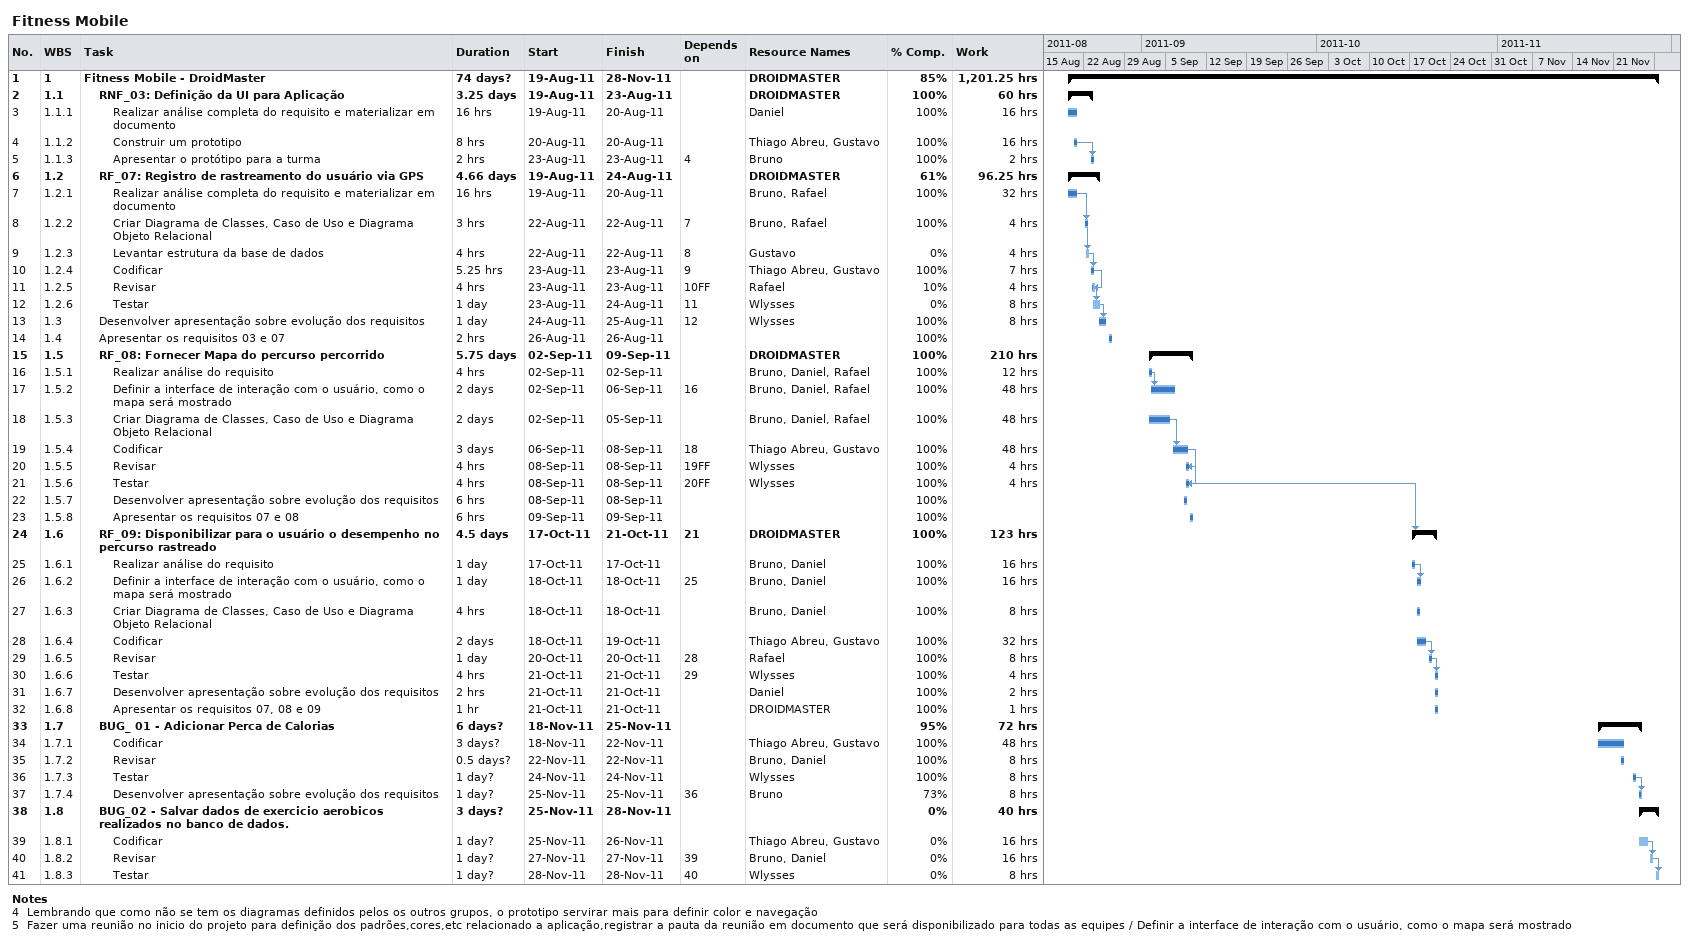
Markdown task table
Fitness Mobile

| ID | WBS | Task | Duration | Start | Finish | Predecessors | Resources | % complete | Work (h) |
|---|---|---|---|---|---|---|---|---|---|
| 1 | 1 | **Fitness Mobile - DroidMaster** | 74d? | 2011-08-19 | 2011-11-28 |  | DROIDMASTER | 85 | 1201.25 |
| 2 | 1.1 | **RNF_03: Definição da UI para Aplicação** | 3.25d | 2011-08-19 | 2011-08-23 |  | DROIDMASTER | 100 | 60 |
| 3 | 1.1.1 | Realizar análise completa do requisito e materializar em documento | 16h | 2011-08-19 | 2011-08-20 |  | Daniel | 100 | 16 |
| 4 | 1.1.2 | Construir um prototipo | 8h | 2011-08-20 | 2011-08-20 |  | Thiago Abreu, Gustavo | 100 | 16 |
| 5 | 1.1.3 | Apresentar o protótipo para a turma | 2h | 2011-08-23 | 2011-08-23 | 4 | Bruno | 100 | 2 |
| 6 | 1.2 | **RF_07: Registro de rastreamento do usuário via GPS** | 4.66d | 2011-08-19 | 2011-08-24 |  | DROIDMASTER | 61 | 96.25 |
| 7 | 1.2.1 | Realizar análise completa do requisito e materializar em documento | 16h | 2011-08-19 | 2011-08-20 |  | Bruno, Rafael | 100 | 32 |
| 8 | 1.2.2 | Criar Diagrama de Classes, Caso de Uso e Diagrama Objeto Relacional | 3h | 2011-08-22 | 2011-08-22 | 7 | Bruno, Rafael | 100 | 4 |
| 9 | 1.2.3 | Levantar estrutura da base de dados | 4h | 2011-08-22 | 2011-08-22 | 8 | Gustavo | 0 | 4 |
| 10 | 1.2.4 | Codificar | 5.25h | 2011-08-23 | 2011-08-23 | 9 | Thiago Abreu, Gustavo | 100 | 7 |
| 11 | 1.2.5 | Revisar | 4h | 2011-08-23 | 2011-08-23 | 10FF | Rafael | 10 | 4 |
| 12 | 1.2.6 | Testar | 1d | 2011-08-23 | 2011-08-24 | 11 | Wlysses | 0 | 8 |
| 13 | 1.3 | Desenvolver apresentação sobre evolução dos requisitos | 1d | 2011-08-24 | 2011-08-25 | 12 | Wlysses | 100 | 8 |
| 14 | 1.4 | Apresentar os requisitos 03 e 07 | 2h | 2011-08-26 | 2011-08-26 |  |  | 100 |  |
| 15 | 1.5 | **RF_08: Fornecer Mapa do percurso percorrido** | 5.75d | 2011-09-02 | 2011-09-09 |  | DROIDMASTER | 100 | 210 |
| 16 | 1.5.1 | Realizar análise do requisito | 4h | 2011-09-02 | 2011-09-02 |  | Bruno, Daniel, Rafael | 100 | 12 |
| 17 | 1.5.2 | Definir a interface de interação com o usuário, como o mapa será mostrado | 2d | 2011-09-02 | 2011-09-06 | 16 | Bruno, Daniel, Rafael | 100 | 48 |
| 18 | 1.5.3 | Criar Diagrama de Classes, Caso de Uso e Diagrama Objeto Relacional | 2d | 2011-09-02 | 2011-09-05 |  | Bruno, Daniel, Rafael | 100 | 48 |
| 19 | 1.5.4 | Codificar | 3d | 2011-09-06 | 2011-09-08 | 18 | Thiago Abreu, Gustavo | 100 | 48 |
| 20 | 1.5.5 | Revisar | 4h | 2011-09-08 | 2011-09-08 | 19FF | Wlysses | 100 | 4 |
| 21 | 1.5.6 | Testar | 4h | 2011-09-08 | 2011-09-08 | 20FF | Wlysses | 100 | 4 |
| 22 | 1.5.7 | Desenvolver apresentação sobre evolução dos requisitos | 6h | 2011-09-08 | 2011-09-08 |  |  | 100 |  |
| 23 | 1.5.8 | Apresentar os requisitos 07 e 08 | 6h | 2011-09-09 | 2011-09-09 |  |  | 100 |  |
| 24 | 1.6 | **RF_09: Disponibilizar para o usuário o desempenho no percurso rastreado** | 4.5d | 2011-10-17 | 2011-10-21 | 21 | DROIDMASTER | 100 | 123 |
| 25 | 1.6.1 | Realizar análise do requisito | 1d | 2011-10-17 | 2011-10-17 |  | Bruno, Daniel | 100 | 16 |
| 26 | 1.6.2 | Definir a interface de interação com o usuário, como o mapa será mostrado | 1d | 2011-10-18 | 2011-10-18 | 25 | Bruno, Daniel | 100 | 16 |
| 27 | 1.6.3 | Criar Diagrama de Classes, Caso de Uso e Diagrama Objeto Relacional | 4h | 2011-10-18 | 2011-10-18 |  | Bruno, Daniel | 100 | 8 |
| 28 | 1.6.4 | Codificar | 2d | 2011-10-18 | 2011-10-19 |  | Thiago Abreu, Gustavo | 100 | 32 |
| 29 | 1.6.5 | Revisar | 1d | 2011-10-20 | 2011-10-20 | 28 | Rafael | 100 | 8 |
| 30 | 1.6.6 | Testar | 4h | 2011-10-21 | 2011-10-21 | 29 | Wlysses | 100 | 4 |
| 31 | 1.6.7 | Desenvolver apresentação sobre evolução dos requisitos | 2h | 2011-10-21 | 2011-10-21 |  | Daniel | 100 | 2 |
| 32 | 1.6.8 | Apresentar os requisitos 07, 08 e 09 | 1h | 2011-10-21 | 2011-10-21 |  | DROIDMASTER | 100 | 1 |
| 33 | 1.7 | **BUG_ 01 - Adicionar Perca de Calorias** | 6d? | 2011-11-18 | 2011-11-25 |  |  | 95 | 72 |
| 34 | 1.7.1 | Codificar | 3d? | 2011-11-18 | 2011-11-22 |  | Thiago Abreu, Gustavo | 100 | 48 |
| 35 | 1.7.2 | Revisar | 0.5d? | 2011-11-22 | 2011-11-22 |  | Bruno, Daniel | 100 | 8 |
| 36 | 1.7.3 | Testar | 1d? | 2011-11-24 | 2011-11-24 |  | Wlysses | 100 | 8 |
| 37 | 1.7.4 | Desenvolver apresentação sobre evolução dos requisitos | 1d? | 2011-11-25 | 2011-11-25 | 36 | Bruno | 73 | 8 |
| 38 | 1.8 | **BUG_02 - Salvar dados de exercicio aerobicos realizados no banco de dados.** | 3d? | 2011-11-25 | 2011-11-28 |  |  | 0 | 40 |
| 39 | 1.8.1 | Codificar | 1d? | 2011-11-25 | 2011-11-26 |  | Thiago Abreu, Gustavo | 0 | 16 |
| 40 | 1.8.2 | Revisar | 1d? | 2011-11-27 | 2011-11-27 | 39 | Bruno, Daniel | 0 | 16 |
| 41 | 1.8.3 | Testar | 1d? | 2011-11-28 | 2011-11-28 | 40 | Wlysses | 0 | 8 |

Notes
- 4: Lembrando que como não se tem os diagramas definidos pelos os outros grupos, o prototipo servirar mais para definir color e navegação
- 5: Fazer uma reunião no inicio do projeto para definição dos padrões,cores,etc relacionado a aplicação,registrar a pauta da reunião em documento que será disponibilizado para todas as equipes / Definir a interface de interação com o usuário, como o mapa será mostrado
